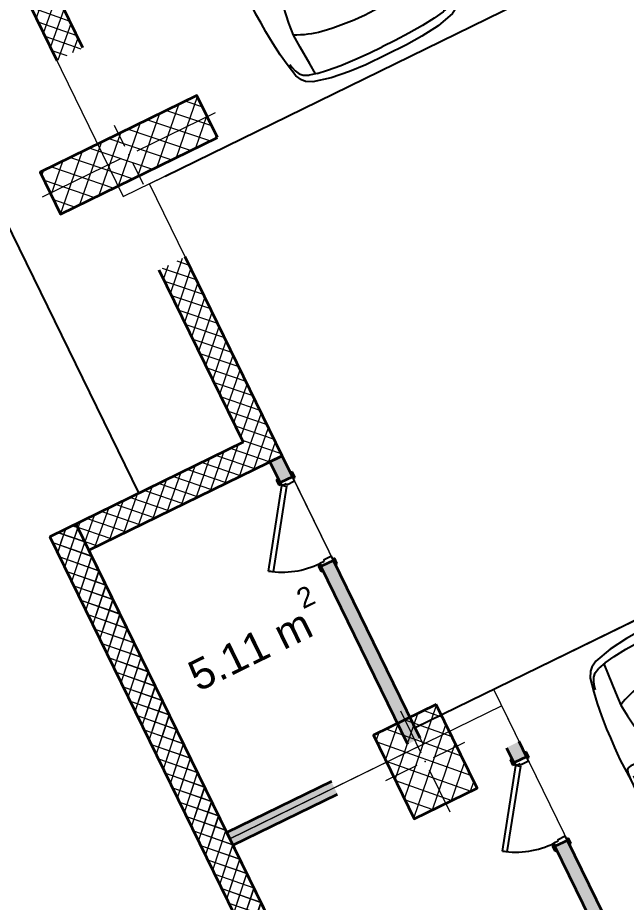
# Model space of a CAD drawing. Header units: metres. Extents: x 7511783 to 7512372, y 4692307 to 4692611.
# Drawn here: x 7511787.13 to 7511792.36, y 4692505.37 to 4692512.97 of the extents above; entities that cross this region are included whole.
import ezdxf

# ---------------------------------------------------------------- set-up
doc = ezdxf.new("R2010")
doc.units = ezdxf.units.M
doc.linetypes.add('Long Dashed', pattern=[793.7499761581423, 476.2499928474427, -317.4999833106997])
doc.layers.get('0').update_dxf_attribs({"lineweight": 0})
doc.layers.add('A - Fill Zone_Pen_No__156', color=7, linetype='Continuous', lineweight=0, true_color=0x54689e)
doc.layers.add('A - Muret_Pen_No__102', color=7, linetype='Continuous', lineweight=0, true_color=0xcccccc)
for name, color, linetype, lineweight in [('A - Muret', 7, 'Continuous', 0), ('A - Muret_Pen_No__101', 252, 'Continuous', 0), ('A - Muret_Pen_No__7', 7, 'Continuous', 0), ('A - Pllaka Themel', 7, 'Continuous', 0), ('A - Pllaka Themel_Pen_No__42', 8, 'Continuous', 0), ('A - Shtyllat', 7, 'Continuous', 0), ('A -Polyline_Pen_No__42', 8, 'Continuous', 0), ('ARCHICAD Doors_Pen_No__42', 8, 'Continuous', 0), ('Interior - Furniture _Pen_No__42', 8, 'Continuous', 0), ('Structural - Bearing', 7, 'Continuous', 0), ('Structural - Bearing_Pen_No__20', 1, 'Continuous', 0), ('Structural - Bearing_Pen_No__21', 7, 'Continuous', 0)]:
    doc.layers.add(name, color=color, linetype=linetype, lineweight=lineweight)
doc.styles.add('GENERATED_STYLE_2', font='arialbd.ttf')
pattern_1 = [(44.99999999999999, (0, 0), (-68.94290863686237, 68.94290863686243), []), (135.0000000000002, (0, 0), (68.94290863686219, 68.94290863686261), [])]
pattern_2 = [(44.99999999999999, (0, 0), (-91.92387818248316, 91.92387818248324), []), (135.0000000000002, (0, 0), (91.92387818248291, 91.92387818248349), [])]

# ---------------------------------------------------------------- blocks, each defined once
blk = doc.blocks.new('Slab_1', base_point=(-1850.000000000003, -20500.83600967443))
at = {"layer": 'A - Pllaka Themel_Pen_No__42', "color": 8, "linetype": 'Continuous', "lineweight": 25, "flags": 128}
blk.add_lwpolyline([(-1850.000000000003, -20500.83600967443), (27400.0000000007, -20500.83534970144), (27400.0000000007, 1500), (-1000, 1500), (-999.9999999999993, -8550.830745419273), (-1850.000000000002, -8550.830745419273)], close=True, dxfattribs=at)
blk = doc.blocks.new('Wall_1', base_point=(-1850.000000000003, -8550.830745419273))
at = {"layer": 'A - Muret_Pen_No__101', "linetype": 'Continuous', "lineweight": 13}
h = blk.add_hatch(dxfattribs=at)
h.set_pattern_fill('CONCRETE_BLOCK', color=252, style=0, pattern_type=2)
h.set_pattern_definition(pattern_1)
h.paths.add_polyline_path([(-1850.000000000003, -8550.830745419273), (-1850.000000000003, -19000.83600967443), (-1600.000000000003, -19000.83600967443), (-1600.000000000003, -8800.830745419273)])
at = {"layer": 'A - Muret_Pen_No__7', "color": 7, "linetype": 'Continuous', "lineweight": 35, "flags": 128}
for points in [[(-1850.000000000003, -8550.830745419273), (-1850.000000000003, -19000.83600967443)], [(-1600.000000000003, -19000.83600967443), (-1600.000000000003, -8800.830745419273)]]:
    blk.add_lwpolyline(points, dxfattribs=at)
blk = doc.blocks.new('Wall_15', base_point=(0, 6.408165399173339e-12))
at = {"layer": 'A - Muret_Pen_No__101', "linetype": 'Continuous', "lineweight": 13}
h = blk.add_hatch(dxfattribs=at)
h.set_pattern_fill('CONCRETE_BLOCK', color=252, style=0, pattern_type=2)
h.set_pattern_definition(pattern_1)
h.paths.add_polyline_path([(-1.570762125364274e-12, -4900.000033771143), (249.9999749009003, -4900.000033771143), (249.9999749009003, -2199.999968968906), (-1.570762125364274e-12, -2199.999968968906)])
h = blk.add_hatch(dxfattribs=at)
h.set_pattern_fill('CONCRETE_BLOCK', color=252, style=0, pattern_type=2)
h.set_pattern_definition(pattern_1)
h.paths.add_polyline_path([(-1.570762125364274e-12, -8550.830750387211), (249.9999950320611, -8800.830745419275), (249.9999950320611, -6899.999994027645), (-1.570762125364274e-12, -6899.999994027645)])
at = {"layer": 'A - Muret_Pen_No__7', "color": 7, "linetype": 'Continuous', "lineweight": 35, "flags": 128}
for points in [[(-4.041334489747706e-13, -2200.000028613108), (-9.00115385673969e-13, -4899.999936311776)], [(249.9999999999991, -4900.000060477718), (249.9999999999996, -2200.000025361618)], [(-1.267509430196488e-12, -6899.999962323701), (-1.570762125364274e-12, -8550.830745419273)], [(249.9999999999984, -8800.830745419275), (249.9999999999987, -6899.999959072212)]]:
    blk.add_lwpolyline(points, dxfattribs=at)
blk = doc.blocks.new('Wall_16', base_point=(-1.570762125364274e-12, -8550.830745419273))
at = {"layer": 'A - Muret_Pen_No__101', "linetype": 'Continuous', "lineweight": 13}
h = blk.add_hatch(dxfattribs=at)
h.set_pattern_fill('CONCRETE_BLOCK', color=252, style=0, pattern_type=2)
h.set_pattern_definition(pattern_1)
h.paths.add_polyline_path([(-1.554312234475219e-12, -8550.830745419273), (-1850.000000000003, -8550.830745419273), (-1600.000000000003, -8800.830745419273), (249.9999999999984, -8800.830745419273)])
at = {"layer": 'A - Muret_Pen_No__7', "color": 7, "linetype": 'Continuous', "lineweight": 35, "flags": 128}
for points in [[(-1.554312234475219e-12, -8550.830745419273), (-1850.000000000003, -8550.830745419273)], [(-1600.000000000003, -8800.830745419273), (249.9999999999984, -8800.830745419273)]]:
    blk.add_lwpolyline(points, dxfattribs=at)
blk = doc.blocks.new('Wall_17', base_point=(-1850.000000000003, -8550.830745419273))
at = {"layer": 'A - Muret_Pen_No__101', "linetype": 'Continuous', "lineweight": 13}
h = blk.add_hatch(dxfattribs=at)
h.set_pattern_fill('CONCRETE_BLOCK', color=252, style=0, pattern_type=2)
h.set_pattern_definition(pattern_1)
h.paths.add_polyline_path([(-1850.000000000003, -8550.830745419273), (-1850.000000000003, -19000.83600967443), (-1600.000000000003, -19000.83600967443), (-1600.000000000003, -8550.830745419273)])
at = {"layer": 'A - Muret_Pen_No__7', "color": 7, "linetype": 'Continuous', "lineweight": 35, "flags": 128}
for points in [[(-1850.000000000003, -8550.830745419273), (-1850.000000000003, -19000.83600967443)], [(-1600.000000000003, -19000.83600967443), (-1600.000000000003, -8550.830745419273)]]:
    blk.add_lwpolyline(points, dxfattribs=at)
blk = doc.blocks.new('Door 22')
at = {"layer": 'ARCHICAD Doors_Pen_No__42', "color": 8, "linetype": 'Continuous', "lineweight": 25}
for p, q in [((-260.3921784050518, 393.9747868736185), (-237.4491209510099, 426.7408686451782)), ((349.0569425459581, -32.76608177155968), (-260.3921784050518, 393.9747868736185)), ((-237.4491209510099, 426.7408686451782), (371.9999999999999, 0)), ((-387, 23.99999999999998), (-437, 23.99999999999998)), ((-437, 23.99999999999998), (-437, 4.99999999999999)), ((-437, 4.99999999999999), (-387, 4.99999999999999)), ((-400, 4.99999999999999), (-437.0000000000001, 4.99999999999999)), ((-400, 4.99999999999999), (-437.0000000000001, 4.99999999999999)), ((-375, 4.99999999999999), (-400, 4.99999999999999)), ((-400, 4.99999999999999), (-400, 0)), ((-400, 0), (-400, 4.99999999999999)), ((-400, 0), (-400, 4.99999999999999)), ((-400, 0), (-375, 0)), ((-372.0000000000001, 0), (-400, 0)), ((-400, 0), (-400, -115)), ((-400, -115), (-400, 0)), ((-400, -115), (-400, 0)), ((-387, 4.99999999999999), (-387, 23.99999999999998)), ((-375, 0), (-375, 4.99999999999999)), ((-372.0000000000001, -40), (-372.0000000000001, 0)), ((371.9999999999999, 0), (349.0569425459581, -32.76608177155968)), ((400, 0), (372.0000000000001, 0)), ((372.0000000000001, 0), (372.0000000000001, -40)), ((400, 4.99999999999999), (375, 4.99999999999999)), ((375, 4.99999999999999), (375, 0)), ((375, 0), (400, 0)), ((437, 23.99999999999998), (387, 23.99999999999998)), ((387, 23.99999999999998), (387, 4.99999999999999)), ((387, 4.99999999999999), (437, 4.99999999999999)), ((400, 0), (400, 4.99999999999999)), ((400, 0), (400, 4.99999999999999)), ((400, 0), (400, 4.99999999999999)), ((400, 4.99999999999999), (437.0000000000001, 4.99999999999999)), ((400, 4.99999999999999), (437.0000000000001, 4.99999999999999)), ((400, -115), (400, 0)), ((400, -115), (400, 0)), ((400, -115), (400, 0)), ((437, 4.99999999999999), (437, 23.99999999999998)), ((-360.0000000000001, -40), (-372.0000000000001, -40)), ((-360.0000000000001, -115), (-360.0000000000001, -40)), ((372.0000000000001, -40), (360.0000000000001, -40)), ((360.0000000000001, -40), (360.0000000000001, -115)), ((-387, -115), (-437, -115)), ((-437, -115), (-437, -134)), ((-400, -115), (-437.0000000000001, -115)), ((-400, -115), (-437.0000000000001, -115)), ((-437, -134), (-387, -134)), ((-400, -115), (-360.0000000000001, -115)), ((-387, -134), (-387, -115)), ((360.0000000000001, -115), (400, -115)), ((437, -115), (387, -115)), ((387, -115), (387, -134)), ((387, -134), (437, -134)), ((400, -115), (437.0000000000001, -115)), ((400, -115), (437.0000000000001, -115)), ((437, -134), (437, -115))]:
    blk.add_line(p, q, dxfattribs=at)
blk.add_arc((371.9999999999999, 0), 744, 145, 180, dxfattribs=at)
blk = doc.blocks.new('Wall_23', base_point=(999.9999999999973, -19000.83664299364))
at = {"layer": 'A - Muret_Pen_No__102', "linetype": 'Continuous', "lineweight": 0, "true_color": 0xcccccc}
for points in [[(879.9999964032554, -11900.83965125988), (879.9999964032554, -12045.66582456024), (999.9999923857845, -12045.66582456024), (999.9999923857845, -11900.83965125988)], [(879.9999964032554, -18600.83751339242), (999.9999923857845, -18600.83751339242), (999.9999923857845, -12845.66586433567), (879.9999964032554, -12845.66586433567)]]:
    blk.add_hatch(color=254, dxfattribs=at).paths.add_polyline_path(points)
at = {"layer": 'A - Muret_Pen_No__7', "color": 7, "linetype": 'Continuous', "lineweight": 35}
for p, q in [((879.9999999999976, -12045.66582180403), (879.9999999999976, -12008.66582180403)), ((884.9999999999976, -12045.66582180403), (879.9999999999976, -12045.66582180403)), ((999.9999999999976, -12045.66582180403), (884.9999999999976, -12045.66582180403)), ((999.9999999999976, -12045.66582180403), (999.9999999999976, -12008.66582180403)), ((879.9999999999976, -12845.66582180403), (879.9999999999976, -12882.66582180403)), ((884.9999999999976, -12845.66582180403), (879.9999999999976, -12845.66582180403)), ((999.9999999999976, -12845.66582180403), (884.9999999999976, -12845.66582180403)), ((999.9999999999976, -12845.66582180403), (999.9999999999976, -12882.66582180403))]:
    blk.add_line(p, q, dxfattribs=at)
at = {"layer": 'A - Muret_Pen_No__7', "color": 7, "linetype": 'Continuous', "lineweight": 35, "flags": 128}
for points in [[(879.9999999999986, -11900.83965125988), (879.9999999999986, -12045.66583411893)], [(999.9999999999986, -12045.66583473693), (999.9999999999986, -11900.83965125988)], [(879.9999999999984, -12845.66577665315), (879.9999999999973, -18600.83751339242)], [(999.9999999999976, -16800.83534970144), (999.9999999999984, -12845.66578068488)], [(999.9999999999973, -18600.83751339242), (999.9999999999976, -16920.83534970144)]]:
    blk.add_lwpolyline(points, dxfattribs=at)
at = {"layer": 'ARCHICAD Doors_Pen_No__42', "color": 8, "linetype": 'Continuous', "lineweight": 25, "zscale": 1000, "rotation": 89.99999999999999}
blk.add_blockref('Door 22', (884.9999999999985, -12445.66582180403), dxfattribs=at)
blk = doc.blocks.new('Wall_24', base_point=(249.9999999999984, -8800.830745419273))
at = {"layer": 'A - Muret_Pen_No__102', "linetype": 'Continuous', "lineweight": 0, "true_color": 0xcccccc}
for points in [[(129.999999999998, -8800.830745419273), (129.999999999998, -9002.560985774975), (249.9999800709711, -9002.560985774975), (249.9999800709711, -8800.830745419273)], [(129.999999999998, -11500.83965125988), (249.9999800709711, -11500.83965125988), (249.9999800709711, -9802.560973614714), (129.999999999998, -9802.560973614714)]]:
    blk.add_hatch(color=254, dxfattribs=at).paths.add_polyline_path(points)
at = {"layer": 'A - Muret_Pen_No__7', "color": 7, "linetype": 'Continuous', "lineweight": 35}
for p, q in [((129.9999999999985, -9002.560988771113), (129.9999999999985, -8965.560988771113)), ((249.9999999999985, -9002.560988771113), (249.9999999999985, -8965.560988771113)), ((134.9999999999985, -9002.560988771113), (129.9999999999985, -9002.560988771113)), ((249.9999999999985, -9002.560988771113), (134.9999999999985, -9002.560988771113)), ((129.9999999999982, -9802.560988771113), (129.9999999999982, -9839.560988771113)), ((134.9999999999982, -9802.560988771113), (129.9999999999982, -9802.560988771113)), ((249.9999999999982, -9802.560988771113), (134.9999999999982, -9802.560988771113)), ((249.9999999999982, -9802.560988771113), (249.9999999999982, -9839.560988771113))]:
    blk.add_line(p, q, dxfattribs=at)
at = {"layer": 'A - Muret_Pen_No__7', "color": 7, "linetype": 'Continuous', "lineweight": 35, "flags": 128}
for points in [[(129.9999999999984, -8800.830745419273), (129.9999999999984, -9002.560985774975)], [(249.9999999999984, -8800.830745419273), (129.9999999999984, -8800.830745419273)], [(249.9999999999984, -9002.560985774975), (249.9999999999984, -8800.830745419273)], [(129.9999999999983, -9802.560973614714), (129.999999999998, -11500.83965125988)], [(249.999999999998, -11500.83965125988), (249.9999999999982, -9802.560973614714)]]:
    blk.add_lwpolyline(points, dxfattribs=at)
at = {"layer": 'ARCHICAD Doors_Pen_No__42', "color": 8, "linetype": 'Continuous', "lineweight": 25, "zscale": 1000, "rotation": 89.99999999999999}
blk.add_blockref('Door 22', (134.9999999999984, -9402.560988771113), dxfattribs=at)
blk = doc.blocks.new('Wall_26', base_point=(-600.0000000000014, -11500.83965125988))
at = {"layer": 'A - Muret_Pen_No__102', "linetype": 'Continuous', "lineweight": 0, "true_color": 0xcccccc}
blk.add_hatch(color=254, dxfattribs=at).paths.add_polyline_path([(-600.0000000000014, -11500.83965125988), (-1600.000000000003, -11500.83965125988), (-1600.000000000003, -11620.83965125988), (-600.0000000000014, -11620.83965125988)])
at = {"layer": 'A - Muret_Pen_No__7', "color": 7, "linetype": 'Continuous', "lineweight": 35, "flags": 128}
for points in [[(-600.0000000000014, -11500.83965125988), (-1600.000000000003, -11500.83965125988)], [(-1600.000000000003, -11500.83965125988), (-1600.000000000003, -11620.83965125988)], [(-1600.000000000003, -11620.83965125988), (-600.0000000000014, -11620.83965125988)]]:
    blk.add_lwpolyline(points, dxfattribs=at)
blk = doc.blocks.new('Column_11', base_point=(-63890.96833503788, 187356.8082144757))
at = {"layer": 'Structural - Bearing', "linetype": 'Continuous', "lineweight": 0, "true_color": 0x000000}
h = blk.add_hatch(dxfattribs=at)
h.set_pattern_fill('CONCRETE_BLOCK', color=18, style=0, pattern_type=2)
h.set_pattern_definition(pattern_2)
h.paths.add_polyline_path([(-63590.96833503788, 187756.8082144758), (-64190.96833503788, 187756.8082144758), (-64190.96833503788, 186956.8082144757), (-63590.96833503788, 186956.8082144757)])
at = {"layer": 'Structural - Bearing_Pen_No__20', "color": 1, "linetype": 'Continuous', "lineweight": 0}
for p, q in [((-63890.96833503788, 187436.8082144758), (-63890.96833503788, 187836.8082144757)), ((-63970.96833503788, 187356.8082144757), (-64270.96833503788, 187356.8082144757)), ((-63810.96833503788, 187356.8082144757), (-63510.96833503788, 187356.8082144757)), ((-63890.96833503788, 187276.8082144757), (-63890.96833503788, 186876.8082144758))]:
    blk.add_line(p, q, dxfattribs=at)
blk.add_point((-63890.96833503788, 187356.8082144757), dxfattribs=at)
at = {"layer": 'Structural - Bearing_Pen_No__21', "color": 7, "linetype": 'Continuous', "lineweight": 35, "flags": 128}
blk.add_lwpolyline([(-63590.96833503788, 187756.8082144758), (-64190.96833503788, 187756.8082144758), (-64190.96833503788, 186956.8082144757), (-63590.96833503788, 186956.8082144757)], close=True, dxfattribs=at)
blk = doc.blocks.new('Column_12', base_point=(-63790.96833503789, 182406.9408084733))
at = {"layer": 'Structural - Bearing', "linetype": 'Continuous', "lineweight": 0, "true_color": 0x000000}
h = blk.add_hatch(dxfattribs=at)
h.set_pattern_fill('CONCRETE_BLOCK', color=18, style=0, pattern_type=2)
h.set_pattern_definition(pattern_2)
h.paths.add_polyline_path([(-63040.96833503789, 182206.9408084733), (-63040.96833503789, 182606.9408084733), (-64540.96833503789, 182606.9408084733), (-64540.96833503789, 182206.9408084733)])
at = {"layer": 'Structural - Bearing_Pen_No__20', "color": 1, "linetype": 'Continuous', "lineweight": 0}
for p, q in [((-63790.96833503789, 182486.9408084733), (-63790.96833503789, 182686.9408084733)), ((-63870.96833503788, 182406.9408084733), (-64620.96833503788, 182406.9408084733)), ((-63710.96833503789, 182406.9408084733), (-62960.96833503789, 182406.9408084733)), ((-63790.96833503789, 182326.9408084733), (-63790.96833503789, 182126.9408084733))]:
    blk.add_line(p, q, dxfattribs=at)
blk.add_point((-63790.96833503789, 182406.9408084733), dxfattribs=at)
at = {"layer": 'Structural - Bearing_Pen_No__21', "color": 7, "linetype": 'Continuous', "lineweight": 35, "flags": 128}
blk.add_lwpolyline([(-63040.96833503789, 182206.9408084733), (-63040.96833503789, 182606.9408084733), (-64540.96833503789, 182606.9408084733), (-64540.96833503789, 182206.9408084733)], close=True, dxfattribs=at)
blk = doc.blocks.new('Car 05 22')
at = {"layer": 'Interior - Furniture _Pen_No__42', "color": 8, "linetype": 'Continuous', "lineweight": 25}
for p, q in [((1961.117547741, 983.2211582230001), (1928.938242309, 983.2211582230001)), ((1928.938242309, 983.2211582230001), (1957.843908175, 858.0544967500001)), ((1996.903176747, 974.9060932166), (1961.117547741, 983.2211582230001)), ((2026.89661068, 945.007687052), (1996.903176747, 974.9060932166)), ((2054.5732194, 897.577022836), (2026.89661068, 945.007687052)), ((-251.752794228, 841.0437339470001), (-372.3345973750002, 830.2299334650002)), ((-168.2198443133, 844.6061713611999), (-251.752794228, 841.0437339470001)), ((-78.35772569479998, 850.6357850930001), (-168.2198443133, 844.6061713611999)), ((-24.036324899, 852.2918850640001), (-78.35772569479998, 850.6357850930001)), ((40.3182760438, 852.333685063), (-24.036324899, 852.2918850640001)), ((230.8030912739, 845.5192631063), (40.3182760438, 852.333685063)), ((138.8862428820001, 832.3883788069999), (165.168377873, 840.2758852750001)), ((165.168377873, 840.2758852750001), (194.733578306, 844.324685204)), ((194.733578306, 844.324685204), (230.803091274, 845.519263106)), ((400.0158099590001, 847.5968063790001), (230.8030912739, 845.5192631063)), ((590.7241636140001, 851.6786068920002), (400.0158099590001, 847.5968063790001)), ((856.5325990199999, 856.1697074550001), (590.7241636140001, 851.6786068920002)), ((1129.8609284, 858.5331077519999), (856.5325990199999, 856.1697074550001)), ((1120.16623076, 836.3248049650001), (1119.51383092, 833.267204581)), ((1120.69723063, 838.160005195), (1120.16623076, 836.3248049650001)), ((1129.8609284, 858.5331077519999), (1120.69723063, 838.160005195)), ((1536.1071561, 860.3802508980001), (1129.8609284, 858.5331077519999)), ((1957.843908175, 858.0544967500001), (1536.1071561, 860.3802508980001)), ((1957.84390817, 858.0544967500001), (1977.22141076, 777.427813481)), ((2067.91700908, 857.6794056350002), (2054.5732194, 897.577022836)), ((2119.91703998, 857.4374531180001), (2067.91700908, 857.6794056350002)), ((2075.28112592, 835.6608695470001), (2067.91700908, 857.6794056350002)), ((2193.165590015, 856.4504063259001), (2119.91703998, 857.4374531180001)), ((2182.27381684, 834.0818412380002), (2193.16559002, 856.4504063260001)), ((2808.01466132, 852.5547640039999), (2193.165590015, 856.4504063259001)), ((2855.7113639, 852.6327640009999), (2808.01466132, 852.5547640039999)), ((2808.01466132, 852.5547640039999), (2876.86636504, 843.3172643940001)), ((2891.44016583, 852.528764005), (2855.7113639, 852.6327640009999)), ((2876.86636504, 843.3172643940001), (2954.16376923, 813.731165643)), ((2922.51356751, 852.0343640259999), (2891.44016583, 852.528764005)), ((2945.17226874, 849.4061641369999), (2922.51356751, 852.0343640259999)), ((2989.61447115, 839.6482645490003), (2945.17226874, 849.4061641369999)), ((3013.55027244, 833.064864827), (2989.61447115, 839.6482645490003)), ((-706.3378894982, 775.7872218095), (-757.6903274910002, 747.022066986)), ((-585.227090103, 801.027979058), (-706.3378894982, 775.7872218095)), ((-664.8727541800001, 760.961322365), (-701.0941271610001, 743.2591195180001)), ((-626.571782751, 772.4860242179999), (-664.8727541800001, 760.961322365)), ((-594.8871138119998, 778.489558035), (-626.571782751, 772.4860242179999)), ((-483.1389679684001, 817.2581826864), (-585.227090103, 801.027979058)), ((-372.3345973750002, 830.2299334650002), (-483.1389679684001, 817.2581826864)), ((124.560977278, 791.396786131), (129.0398444, 820.468777931)), ((125.693926866, 743.8968737240001), (124.560977278, 791.396786131)), ((327.3887276080001, 761.9208956260001), (125.394377448, 756.455747737)), ((129.0398444, 820.468777931), (138.8862428820001, 832.3883788069999)), ((210.873013229, 809.231738788), (418.0703055720001, 816.1926024380002)), ((521.950780327, 764.672895972), (327.3887276080001, 761.9208956260001)), ((355.2943663540001, 762.315609428), (339.1227247570001, 683.1192857359999)), ((373.4006373970001, 762.571715197), (357.2289958010001, 683.375391506)), ((813.6270094460001, 769.327996556), (521.950780327, 764.672895972)), ((1108.59023357, 773.98329714), (813.6270094460001, 769.327996556)), ((1036.25651944, 772.8416796290002), (996.5002997029999, 578.7916468290002)), ((1041.96657906, 578.0240872360001), (1107.56627095, 773.967136299)), ((1173.32542975, 774.8950612010001), (1090.33970038, 577.8925306800002)), ((1115.14443198, 808.9482015290001), (1108.59023357, 773.98329714)), ((1108.59023357, 773.98329714), (1537.61805657, 780.0259473990001)), ((1119.51383092, 833.267204581), (1115.14443198, 808.9482015290001)), ((1162.63563846, 830.4777734580001), (1220.13025657, 829.0713745190002)), ((1220.13025657, 829.0713745190002), (1369.65750367, 831.4890726950001)), ((1537.61805657, 780.0256115210001), (1974.99295641, 786.0764425990001)), ((1939.15395607, 686.22492547), (1995.917261, 777.427813481)), ((1977.22141076, 777.427813481), (2019.59119012, 777.427813481)), ((2000.39650233, 701.5917706940002), (2213.53100788, 762.9814866290001)), ((2019.59119012, 777.427813481), (2044.48611622, 783.069509224)), ((2044.48611622, 783.069509224), (2063.35562216, 792.2740022800001)), ((2063.35562216, 792.2740022800001), (2070.42572439, 799.8521965630001)), ((2068.68333559, 787.696981005), (2065.39356605, 794.4584027669999)), ((2068.68333559, 787.696981005), (2148.02030692, 790.4828861469999)), ((2070.42572439, 799.8521965630001), (2075.2191259, 809.398389361)), ((2075.2191259, 809.398389361), (2075.28112592, 835.6608695470001)), ((2106.51930118, 732.1586113790001), (2148.02030692, 790.4828861469999)), ((2148.02030692, 790.4828861469999), (2166.81146925, 813.8145374840001)), ((2148.02030692, 790.4828861469999), (2205.61920777, 792.204186117)), ((2166.81146925, 813.8145374840001), (2182.27381684, 834.0818412380002)), ((2205.61920777, 792.204186117), (2227.21980808, 791.0038861380001)), ((2226.59190807, 769.8777067159999), (2213.53100788, 762.9814866290001)), ((2213.53100788, 762.9814866290001), (2238.34670825, 752.240186817)), ((2234.36910819, 773.9630864369999), (2226.59190807, 769.8828865080001)), ((2227.21980808, 791.0038861380001), (2232.61990816, 790.0299861550001)), ((2232.61990816, 790.0299861550001), (2237.93539134, 787.287122525)), ((2238.46067648, 776.864360243), (2234.36910819, 773.9630864369999)), ((2240.81890828, 784.0391862600001), (2237.93539134, 787.287122525)), ((2238.46067648, 776.864360243), (2240.85090828, 780.520986322)), ((2240.85090828, 780.520986322), (2240.81890828, 784.0391862600001)), ((2904.11849592, 832.8863289209999), (2905.06820589, 832.837990116)), ((2954.16376923, 813.731165643), (3075.78877375, 774.6896785450001)), ((3154.26138006, 782.5577669589999), (3013.55027244, 833.064864827)), ((3022.47491973, 758.305686711), (3023.66221975, 762.4851866380001)), ((3023.66221975, 762.4851866380001), (3034.64521991, 765.0503865930001)), ((3034.64521991, 765.0503865930001), (3046.93432009, 763.817386614)), ((3046.93432009, 763.817386614), (3060.9451203, 762.9292866300001)), ((3060.9451203, 762.9292866300001), (3089.85712072, 757.3861867269999)), ((3100.48402088, 763.1120866269999), (3075.78877375, 774.6896785450001)), ((3114.13862108, 753.311186799), (3100.48402088, 763.1120866269999)), ((3235.883818752, 747.6101556219), (3154.26138006, 782.5577669589999)), ((-784.8200333720001, 721.8124613509999), (-815.0478655078001, 667.7598955197003)), ((-757.6903274910002, 747.022066986), (-784.8200333720001, 721.8124613509999)), ((-729.425104913, 716.3992494200002), (-750.5770825730001, 669.7773949330001)), ((-701.0941271610001, 743.2591195180001), (-729.425104913, 716.3992494200002)), ((132.4291391170001, 722.8048827370001), (125.693926866, 743.8968737240001)), ((146.670770152, 710.6062742990001), (132.4291391170001, 722.8048827370001)), ((171.252864179, 696.6287725440002), (146.670770152, 710.6062742990001)), ((212.566754139, 676.5412700230003), (171.252864179, 696.6287725440002)), ((2000.39650233, 701.5917706940002), (1730.35620914, 633.8338533080002)), ((2122.04550654, 659.9572884350001), (2293.79610906, 697.650987774)), ((2238.34670825, 752.240186817), (2258.53170854, 739.7174870370001)), ((2258.53170854, 739.7174870370001), (2269.0398087, 731.086787188)), ((2269.0398087, 731.086787188), (2278.83550884, 721.9650873480001)), ((2278.83550884, 721.9650873480001), (2293.79610906, 697.650987774)), ((2293.79610906, 697.650987774), (2317.1870094, 700.7385877199999)), ((2293.79610906, 697.6386630720001), (2293.79610906, 697.650987774)), ((2317.1870094, 700.7385877199999), (2345.74280982, 702.7498876850002)), ((2355.13419975, 639.912801441), (2317.1870094, 700.7385877199999)), ((2345.74280982, 702.7498876850002), (2378.92931031, 702.0184876970001)), ((2410.10490185, 649.1086815510001), (2378.92931031, 702.0184876970001)), ((2378.92931031, 702.0184876970001), (2410.57231077, 694.202887834)), ((2410.57231077, 694.202887834), (2410.58631694, 694.1782473540002)), ((2428.73881104, 681.706188053), (2410.57231077, 694.202887834)), ((2428.73881104, 681.706188053), (2457.25830016, 700.0355353230001)), ((2457.25830016, 700.0355353230001), (2535.4819126, 697.9905877680001)), ((2535.4226126, 697.9916562040003), (2673.21491462, 695.5089878119999)), ((2535.46586986, 697.9894090810001), (2535.4819126, 697.988971943)), ((2673.21491462, 695.5089878119999), (2787.200816290001, 691.4809878819999)), ((2787.200816290001, 691.4809878819999), (2868.41581748, 687.223087957)), ((2868.39588233, 687.2248867100001), (2959.72331881, 678.984388101)), ((2959.72331881, 678.984388101), (2868.41581748, 687.1969879569999)), ((3024.49924208, 753.7186598590001), (3022.47491973, 758.305686711)), ((3037.91041996, 743.452886971), (3024.49924208, 753.7186598590001)), ((3050.61522015, 730.6688871950001), (3037.91041996, 743.452886971)), ((3064.50712035, 714.6457874760001), (3050.61522015, 730.6688871950001)), ((3076.97452053, 697.807687771), (3064.50712035, 714.6457874760001)), ((3100.00912087, 656.556188494), (3076.97452053, 697.807687771)), ((3089.85712072, 757.3861867269999), (3108.43932099, 751.4304868319999)), ((3108.43932099, 751.4304868319999), (3122.8656212, 746.435986919)), ((3122.8656212, 746.435986919), (3114.13862108, 753.311186799)), ((3170.0706946, 726.5554905960001), (3122.8656212, 746.435986919)), ((3211.69204952, 701.0151137130001), (3170.0706946, 726.5554905960001)), ((3254.25934432, 663.1775183300001), (3211.69204952, 701.0151137130001)), ((3269.07948628, 728.3294692490001), (3235.883818752, 747.6101556219)), ((3298.56678787, 705.6390702070001), (3269.07948628, 728.3294692490001)), ((3337.33388997, 663.380671991), (3298.56678787, 705.6390702070001)), ((-815.0478655078001, 667.7598955197003), (-855.0523550635, 511.0116477078998)), ((-768.27197925, 602.2788720830002), (-750.5770825730001, 669.7773949330001)), ((-764.3441764490001, 617.261773195), (-665.7281459970001, 623.9546285630003)), ((-665.7281459970001, 623.9546285630003), (-500.877431885, 634.180288886)), ((-500.877431885, 634.180288886), (-383.0238853850001, 641.9613403830001)), ((-383.0238853850001, 641.9613403830001), (-274.2208861730001, 631.3184000780001)), ((-274.2208861730001, 631.3184000780001), (-56.40485420300001, 600.536895199)), ((266.3151410770001, 654.566867265), (212.566754139, 676.5412700230003)), ((319.490328155, 636.426864989), (266.3151410770001, 654.566867265)), ((392.7088835140001, 617.8124267930001), (319.490328155, 636.426864989)), ((339.1227247570001, 683.1192857359999), (329.5580559370001, 633.867334886)), ((357.2289958010001, 683.375391506), (346.76505809, 629.492778784)), ((474.8166917820001, 607.105387857), (392.7088835140001, 617.8124267930001)), ((1730.35620914, 633.8338533080002), (1562.00595611, 600.5964783840001)), ((1779.61280153, 581.7538898049999), (1952.84760406, 621.338789111)), ((1952.84760406, 621.338789111), (2122.04550654, 659.9572884350001)), ((2379.77420337, 575.387091212), (2355.13301598, 639.9159014410001)), ((2436.02871163, 583.2244924540001), (2410.10490185, 649.1086815510001)), ((2428.77597173, 681.7007453250001), (2428.73881104, 681.706188053)), ((2428.77597173, 681.7007453250001), (2456.66545813, 639.8418234830003)), ((2456.66545813, 639.8418234830003), (2487.23639187, 574.2621729599999)), ((2959.72331881, 678.984388101), (3047.2313201, 666.2002883250001)), ((3047.20992906, 666.2041971140002), (3100.00912087, 656.556188494)), ((3152.92075342, 553.873393456), (3100.00912087, 656.556188494)), ((3301.86726379, 602.8090087200001), (3254.25934432, 663.1775183300001)), ((3374.49419199, 603.583974516), (3337.33388997, 663.380671991)), ((-768.27197925, 602.2788720830002), (-782.764796709, 510.0106247469999)), ((-56.40485420300001, 600.536895199), (145.941775497, 566.5900898169999)), ((145.941775497, 566.5900898169999), (233.261172115, 552.312592089)), ((233.261172115, 552.312592089), (315.3092800730001, 541.359190513)), ((315.2936019620001, 541.3606176840001), (384.2945810830001, 535.0794906230002)), ((384.2815104790001, 535.0803623180001), (454.174320738, 530.4191213629999)), ((521.3449804749999, 601.6186871690002), (474.8166917820001, 607.105387857)), ((569.993568652, 596.838186569), (521.3449804749999, 601.6186871690002)), ((652.59274858, 590.9845858339999), (569.993568652, 596.838186569)), ((772.8388193580001, 584.9903850819999), (652.59274858, 590.9845858339999)), ((907.266686691, 580.298084493), (772.8388193580001, 584.9903850819999)), ((1041.96657906, 578.0240872360001), (907.266686691, 580.298084493)), ((1227.79815085, 577.518695794), (1041.96657906, 578.0240872360001)), ((1316.09897866, 580.475793563), (1227.79815085, 577.518695794)), ((1403.02450604, 584.4121905939999), (1316.09897866, 580.475793563)), ((1483.8761315, 590.1361862749999), (1403.02450604, 584.4121905939999)), ((1562.00595611, 600.5964783840001), (1483.8761315, 590.1361862749999)), ((1510.85529759, 527.5929907539999), (1554.25309822, 533.0576906580002)), ((1554.25309822, 533.0576906580002), (1596.82961355, 540.969674969)), ((1597.28918852, 541.1774857889999), (1596.65116701, 540.8889849259999)), ((1610.72419049, 544.0665862469999), (1779.61280153, 581.7538898049999)), ((2397.33410595, 514.2584815219999), (2379.77250853, 575.3929912130001)), ((2453.63941421, 521.616582688), (2436.02871163, 583.2244924540001)), ((2487.23639187, 574.2621729599999), (2491.79934275, 562.0052962960002)), ((2491.79994982, 562.0052962960002), (2517.90263133, 477.034766618)), ((3189.62073735, 475.569766106), (3152.92075342, 553.873393456)), ((3301.86726379, 602.8090087200001), (3346.01551313, 501.42179807)), ((3418.40079436, 512.743978351), (3374.49419199, 603.583974516)), ((-855.0523550635, 511.0116477078998), (-874.6778528530002, 344.9579771100001)), ((-782.7621654889999, 510.0273763590001), (-794.5333543099999, 390.6265818930001)), ((454.170282107, 530.4193907049998), (526.242583163, 526.2868907769998)), ((526.2331313149999, 526.287307384), (627.7018846490002, 521.814890855)), ((627.6985462070002, 521.8149872519999), (756.75876515, 518.0884218199999)), ((756.75876515, 518.0884218199999), (1322.62824821, 518.052230308)), ((1322.62824821, 518.052230308), (1420.49779626, 521.6528908580001)), ((1420.49066257, 521.652523245), (1466.64156934, 524.030772681)), ((1466.62639694, 524.029990817), (1510.87647584, 527.594696836)), ((2419.31580918, 395.73626267), (2397.33316008, 514.2635815229999)), ((2477.61661773, 401.0764635800001), (2453.63941421, 521.616582688)), ((2517.90263133, 477.034766618), (2537.54372273, 384.081034151)), ((3199.39883308, 466.7584630290001), (3189.62073735, 475.569766106)), ((3220.69886845, 454.3885401880001), (3199.39883308, 466.7584630290001)), ((3346.01551313, 501.42179807), (3374.29746586, 419.557472908)), ((3457.47689648, 393.098483403), (3418.40079436, 512.743978351)), ((-794.5333543099999, 390.6265818930001), (-802.432846809, 258.715288008)), ((2433.73206705, 266.091642182), (2419.31580918, 395.73626267)), ((2493.88922012, 269.050242651), (2477.61661773, 401.0764635800001)), ((2537.54372273, 384.081034151), (2551.45611664, 285.6281997640001)), ((3256.10680826, 439.241753418), (3220.67662376, 454.401458713)), ((3288.39019413, 425.101248479), (3256.10680826, 439.241753418)), ((3319.36158057, 408.4128426500001), (3288.39019413, 425.101248479)), ((3353.46269085, 384.251283776), (3319.36158057, 408.4128426500001)), ((3377.18239213, 359.973484801), (3353.46269085, 384.251283776)), ((3391.09039087, 344.247647689), (3374.29746586, 419.557472908)), ((3468.34279707, 330.9338860280001), (3457.47689648, 393.098483403)), ((-874.6778528530002, 344.9579771100001), (-882.9440546450002, 194.680643518)), ((3321.23357975, 370.497229407), (3320.99727986, 362.132926485)), ((3320.99727986, 362.132926485), (3338.31527228, 276.8564967000001)), ((3324.65427826, 377.297531782), (3321.23357975, 370.497229407)), ((3328.30797666, 379.591332583), (3324.65427826, 377.297531782)), ((3338.46837221, 379.452332535), (3328.30797666, 379.591332583)), ((3363.6407612, 357.8117249760001), (3338.46837221, 379.452332535)), ((3396.66521323, 315.8049103040001), (3363.6407612, 357.8117249760001)), ((3391.09039087, 344.247647689), (3377.18239213, 359.973484801)), ((3408.0703938, 289.3779877820002), (3396.66521323, 315.8049103040001)), ((3474.4914974, 263.721088865), (3468.34279707, 330.9338860280001)), ((-802.432846809, 258.715288008), (-806.813142649, 124.936494209)), ((2441.61713002, 131.955220918), (2433.73181129, 266.093942182)), ((2503.10292147, 133.173421111), (2493.88922012, 269.050242651)), ((2551.45611664, 285.6281997640001), (2559.71041303, 193.693567653)), ((3338.31527228, 276.8564967000001), (3351.88296634, 172.661960307)), ((3408.0703938, 289.3779877820002), (3413.77629411, 267.259988716)), ((3413.77548775, 267.2641933500001), (3418.45445829, 242.866384828)), ((3418.45219437, 242.878189745), (3424.04489467, 200.723791525)), ((3478.33319761, 199.9171915590001), (3474.4914974, 263.721088865)), ((-882.9440546450002, 194.680643518), (-885.376707689, 0)), ((2559.71041303, 193.693567653), (2564.38081099, 101.185635342)), ((3351.88296634, 172.661960307), (3358.34376351, 75.87012649980001)), ((3424.04489467, 200.723791525), (3427.72848251, 152.023715234)), ((3432.36383112, 39.98011396419999), (3427.72848251, 152.023715234)), ((3479.35651311, 164.9481933352), (3478.33319761, 199.9171915590001)), ((3489.51959821, 164.9481933352), (3479.35651311, 164.9481933352)), ((3489.51959821, -164.9481933352), (3489.51959821, 164.9481933352)), ((-806.813142649, 124.936494209), (-808.0470753050001, 0)), ((2444.0197128, -0.02730000432770001), (2441.61701245, 131.957220918)), ((2506.01959488, -3.859767548100002e-13), (2503.10292147, 133.173421111)), ((2564.38081099, 101.185635342), (2566.01761027, -0.006100002130650002)), ((-885.376707689, 0), (-882.9440546450002, -194.680643518)), ((-806.813142649, -124.936494209), (-808.0470753050001, 1.476718538480001e-13)), ((2444.0197128, 0.02730000432710001), (2441.61701245, -131.957220918)), ((2564.38081099, -101.185635342), (2566.01761027, 0.006100002129970001)), ((3353.95786543, 27.8932505984), (3358.34376351, 75.87012649980001)), ((3353.95786543, 27.8932505984), (3353.95786543, -0.7649002671629999)), ((3353.95786543, -27.8932505984), (3353.95786543, 0.7649002671619999)), ((3370.89075802, 11.7411041009), (3370.32315827, -0.7649002671629999)), ((3370.89075802, -11.7411041009), (3370.32315827, 0.7649002671619999)), ((3372.49235732, 23.6550082622), (3370.89075802, 11.7411041009)), ((3376.26728506, 38.993950924), (3372.49235732, 23.6550082622)), ((3381.98685317, 46.5714162664), (3376.26728506, 38.993950924)), ((3386.21005132, 48.3522168884), (3381.98685317, 46.5714162664)), ((3386.21005132, 48.3522168884), (3394.28954778, 48.3522168884)), ((3398.51284593, 46.5714162664), (3394.28954778, 48.3522168884)), ((3404.23226311, 38.99375151340001), (3398.51284593, 46.5714162664)), ((3404.23226311, 38.99375151340001), (3408.00714178, 23.6550082622)), ((3408.00714178, 23.6550082622), (3409.76654101, 8.055102813469999)), ((3409.76654101, 8.055102813469999), (3409.76654101, -4.961309141290002e-13)), ((3431.76949509, 57.3729975776), (3431.76949509, 56.7710829698)), ((3432.04453126, -0.0109000038072), (3432.36383112, 39.98011396419999)), ((3432.04453126, 0.0109000038063), (3432.36383112, -39.98011396419999)), ((2506.01959488, -2.780368116010001e-13), (2503.10292147, -133.173421111)), ((3351.88296634, -172.661960307), (3358.34376351, -75.87012649980001)), ((3353.95786543, -27.8932505984), (3358.34376351, -75.87012649980001)), ((3372.49235732, -23.6550082622), (3370.89075802, -11.7411041009)), ((3376.26728506, -38.993950924), (3372.49235732, -23.6550082622)), ((3381.98685317, -46.5714162664), (3376.26728506, -38.993950924)), ((3386.21005132, -48.3522168884), (3381.98685317, -46.5714162664)), ((3386.21005132, -48.3522168884), (3394.28954778, -48.3522168884)), ((3398.51284593, -46.5714162664), (3394.28954778, -48.3522168884)), ((3404.23226311, -38.99375151340001), (3398.51284593, -46.5714162664)), ((3404.23226311, -38.99375151340001), (3408.00714178, -23.6550082622)), ((3408.00714178, -23.6550082622), (3409.76654101, -8.055102813469999)), ((3409.76654101, -8.055102813469999), (3409.76654101, -3.892295027780001e-13)), ((3432.36383112, -39.98011396419999), (3427.72848251, -152.023715234)), ((3431.76949509, -57.3729975776), (3431.76949509, -56.7710829698)), ((-802.432846809, -258.715288008), (-806.813142649, -124.936494209)), ((2441.61713002, -131.955220918), (2433.73181129, -266.093942182)), ((2503.10292147, -133.173421111), (2493.88922012, -269.050242651)), ((2559.71041303, -193.693567653), (2564.38081099, -101.185635342)), ((-882.9440546450002, -194.680643518), (-874.6778528530002, -344.9579771100001)), ((2551.45611664, -285.6281997640001), (2559.71041303, -193.693567653)), ((3338.31527228, -276.8564967000001), (3351.88296634, -172.661960307)), ((3418.45219437, -242.878189745), (3424.04489467, -200.723791525)), ((3424.04489467, -200.723791525), (3427.72848251, -152.023715234)), ((3474.4914974, -263.721088865), (3478.33319761, -199.9171915590001)), ((3478.33319761, -199.9171915590001), (3479.35651311, -164.9481933352)), ((3479.35651311, -164.9481933352), (3489.51959821, -164.9481933352)), ((-794.5333543099999, -390.6265818930001), (-802.432846809, -258.715288008)), ((2433.73206705, -266.091642182), (2419.31580918, -395.73626267)), ((2493.88922012, -269.050242651), (2477.61661773, -401.0764635800001)), ((2537.54372273, -384.081034151), (2551.45611664, -285.6281997640001)), ((3320.99727986, -362.132926485), (3338.31527228, -276.8564967000001)), ((3408.0703938, -289.3779877820002), (3396.66521323, -315.8049103040001)), ((3408.0703938, -289.3779877820002), (3413.77629411, -267.259988716)), ((3413.77548775, -267.2641933500001), (3418.45445829, -242.866384828)), ((3468.34279707, -330.9338860280001), (3474.4914974, -263.721088865)), ((-874.6778528530002, -344.9579771100001), (-855.0523550635, -511.0116477078998)), ((3321.23357975, -370.497229407), (3320.99727986, -362.132926485)), ((3324.65427826, -377.297531782), (3321.23357975, -370.497229407)), ((3328.30797666, -379.591332583), (3324.65427826, -377.297531782)), ((3338.46837221, -379.452332535), (3328.30797666, -379.591332583)), ((3363.6407612, -357.8117249760001), (3338.46837221, -379.452332535)), ((3377.18239213, -359.973484801), (3353.46269085, -384.251283776)), ((3396.66521323, -315.8049103040001), (3363.6407612, -357.8117249760001)), ((3391.09039087, -344.247647689), (3374.29746586, -419.557472908)), ((3391.09039087, -344.247647689), (3377.18239213, -359.973484801)), ((3457.47689648, -393.098483403), (3468.34279707, -330.9338860280001)), ((-782.7621654889999, -510.0273763590001), (-794.5333543099999, -390.6265818930001)), ((2419.31580918, -395.73626267), (2397.33316008, -514.2635815229999)), ((2477.61661773, -401.0764635800001), (2453.63941421, -521.616582688)), ((2517.90263133, -477.034766618), (2537.54372273, -384.081034151)), ((3220.69886845, -454.3885401880001), (3199.39883308, -466.7584630290001)), ((3256.10680826, -439.241753418), (3220.67662376, -454.401458713)), ((3288.39019413, -425.101248479), (3256.10680826, -439.241753418)), ((3319.36158057, -408.4128426500001), (3288.39019413, -425.101248479)), ((3353.46269085, -384.251283776), (3319.36158057, -408.4128426500001)), ((3346.01551313, -501.42179807), (3374.29746586, -419.557472908)), ((3418.40079436, -512.743978351), (3457.47689648, -393.098483403)), ((-855.0523550635, -511.0116477078998), (-815.0478655078001, -667.7598955197003)), ((-768.27197925, -602.2788720830002), (-782.764796709, -510.0106247469999)), ((384.2815104790001, -535.0803623180001), (454.174320738, -530.4191213629999)), ((454.170282107, -530.4193907049998), (526.242583163, -526.2868907769998)), ((526.2331313149999, -526.287307384), (627.7018846490002, -521.814890855)), ((627.6985462070002, -521.8149872519999), (756.75876515, -518.0884218199999)), ((756.75876515, -518.0884218199999), (1322.62824821, -518.052230308)), ((1322.62824821, -518.052230308), (1420.49779626, -521.6528908580001)), ((1420.49066257, -521.652523245), (1466.64156934, -524.030772681)), ((1466.62639694, -524.029990817), (1510.87647584, -527.594696836)), ((1510.85529759, -527.5929907539999), (1554.25309822, -533.0576906580002)), ((2397.33410595, -514.2584815219999), (2379.77250853, -575.3929912130001)), ((2453.63941421, -521.616582688), (2436.02871163, -583.2244924540001)), ((2491.79994982, -562.0052962960002), (2517.90263133, -477.034766618)), ((3189.62073735, -475.569766106), (3152.92075342, -553.873393456)), ((3199.39883308, -466.7584630290001), (3189.62073735, -475.569766106)), ((3301.86726379, -602.8090087200001), (3346.01551313, -501.42179807)), ((3374.49419199, -603.583974516), (3418.40079436, -512.743978351)), ((-768.27197925, -602.2788720830002), (-750.5770825730001, -669.7773949330001)), ((-274.2208861730001, -631.3184000780001), (-56.40485420300001, -600.536895199)), ((-56.40485420300001, -600.536895199), (145.941775497, -566.5900898169999)), ((145.941775497, -566.5900898169999), (233.261172115, -552.312592089)), ((233.261172115, -552.312592089), (315.3092800730001, -541.359190513)), ((315.2936019620001, -541.3606176840001), (384.2945810830001, -535.0794906230002)), ((474.8166917820001, -607.105387857), (392.7088835140001, -617.8124267930001)), ((521.3449804749999, -601.6186871690002), (474.8166917820001, -607.105387857)), ((569.993568652, -596.838186569), (521.3449804749999, -601.6186871690002)), ((652.59274858, -590.9845858339999), (569.993568652, -596.838186569)), ((772.8388193580001, -584.9903850819999), (652.59274858, -590.9845858339999)), ((907.266686691, -580.298084493), (772.8388193580001, -584.9903850819999)), ((1041.96657906, -578.0240872360001), (907.266686691, -580.298084493)), ((1036.25651944, -772.8416796290002), (996.5002997029999, -578.7916468290002)), ((1227.79815085, -577.518695794), (1041.96657906, -578.0240872360001)), ((1041.96657906, -578.0240872360001), (1107.56627095, -773.967136299)), ((1173.32542975, -774.8950612010001), (1090.33970038, -577.8925306800002)), ((1316.09897866, -580.475793563), (1227.79815085, -577.518695794)), ((1403.02450604, -584.4121905939999), (1316.09897866, -580.475793563)), ((1483.8761315, -590.1361862749999), (1403.02450604, -584.4121905939999)), ((1562.00595611, -600.5964783840001), (1483.8761315, -590.1361862749999)), ((1554.25309822, -533.0576906580002), (1596.82961355, -540.969674969)), ((1730.35620914, -633.8338533080002), (1562.00595611, -600.5964783840001)), ((1597.28918852, -541.1774857889999), (1596.65116701, -540.8889849259999)), ((1610.72419049, -544.0665862469999), (1779.61280153, -581.7538898049999)), ((1779.61280153, -581.7538898049999), (1952.84760406, -621.338789111)), ((2379.77420337, -575.387091212), (2355.13301598, -639.9159014410001)), ((2436.02871163, -583.2244924540001), (2410.10490185, -649.1086815510001)), ((2456.66545813, -639.8418234830003), (2487.23639187, -574.2621729599999)), ((2487.23639187, -574.2621729599999), (2491.79934275, -562.0052962960002)), ((3152.92075342, -553.873393456), (3100.00912087, -656.556188494)), ((3301.86726379, -602.8090087200001), (3254.25934432, -663.1775183300001)), ((3337.33388997, -663.380671991), (3374.49419199, -603.583974516)), ((-815.0478655078001, -667.7598955197003), (-784.8200333720001, -721.8124613509999)), ((-764.3441764490001, -617.261773195), (-665.7281459970001, -623.9546285630003)), ((-729.425104913, -716.3992494200002), (-750.5770825730001, -669.7773949330001)), ((-665.7281459970001, -623.9546285630003), (-500.877431885, -634.180288886)), ((-500.877431885, -634.180288886), (-383.0238853850001, -641.9613403830001)), ((-383.0238853850001, -641.9613403830001), (-274.2208861730001, -631.3184000780001)), ((212.566754139, -676.5412700230003), (171.252864179, -696.6287725440002)), ((266.3151410770001, -654.566867265), (212.566754139, -676.5412700230003)), ((319.490328155, -636.426864989), (266.3151410770001, -654.566867265)), ((392.7088835140001, -617.8124267930001), (319.490328155, -636.426864989)), ((339.1227247570001, -683.1192857359999), (329.5580559370001, -633.867334886)), ((355.2943663540001, -762.315609428), (339.1227247570001, -683.1192857359999)), ((357.2289958010001, -683.375391506), (346.76505809, -629.492778784)), ((373.4006373970001, -762.571715197), (357.2289958010001, -683.375391506)), ((2000.39650233, -701.5917706940002), (1730.35620914, -633.8338533080002)), ((1952.84760406, -621.338789111), (2122.04550654, -659.9572884350001)), ((2122.04550654, -659.9572884350001), (2293.79610906, -697.650987774)), ((2355.13419975, -639.912801441), (2317.1870094, -700.7385877199999)), ((2410.10490185, -649.1086815510001), (2378.92931031, -702.0184876970001)), ((2428.73881104, -681.706188053), (2410.57231077, -694.202887834)), ((2428.77597173, -681.7007453250001), (2428.73881104, -681.706188053)), ((2428.73881104, -681.706188053), (2457.25830016, -700.0355353230001)), ((2428.77597173, -681.7007453250001), (2456.66545813, -639.8418234830003)), ((2868.39588233, -687.2248867100001), (2959.72331881, -678.984388101)), ((2959.72331881, -678.984388101), (2868.41581748, -687.1969879569999)), ((2959.72331881, -678.984388101), (3047.2313201, -666.2002883250001)), ((3047.20992906, -666.2041971140002), (3100.00912087, -656.556188494)), ((3100.00912087, -656.556188494), (3076.97452053, -697.807687771)), ((3254.25934432, -663.1775183300001), (3211.69204952, -701.0151137130001)), ((3298.56678787, -705.6390702070001), (3337.33388997, -663.380671991)), ((-784.8200333720001, -721.8124613509999), (-757.6903274910002, -747.022066986)), ((-757.6903274910002, -747.022066986), (-706.3378894982, -775.7872218095)), ((-701.0941271610001, -743.2591195180001), (-729.425104913, -716.3992494200002)), ((-664.8727541800001, -760.961322365), (-701.0941271610001, -743.2591195180001)), ((125.693926866, -743.8968737240001), (124.560977278, -791.396786131)), ((327.3887276080001, -761.9208956260001), (125.394377448, -756.455747737)), ((132.4291391170001, -722.8048827370001), (125.693926866, -743.8968737240001)), ((146.670770152, -710.6062742990001), (132.4291391170001, -722.8048827370001)), ((171.252864179, -696.6287725440002), (146.670770152, -710.6062742990001)), ((1939.15395607, -686.22492547), (1995.917261, -777.427813481)), ((2000.39650233, -701.5917706940002), (2213.53100788, -762.9814866290001)), ((2106.51930118, -732.1586113790001), (2148.02030692, -790.4828861469999)), ((2213.53100788, -762.9814866290001), (2238.34670825, -752.240186817)), ((2238.34670825, -752.240186817), (2258.53170854, -739.7174870370001)), ((2258.53170854, -739.7174870370001), (2269.0398087, -731.086787188)), ((2269.0398087, -731.086787188), (2278.83550884, -721.9650873480001)), ((2278.83550884, -721.9650873480001), (2293.79610906, -697.650987774)), ((2293.79610906, -697.6386630720001), (2293.79610906, -697.650987774)), ((2293.79610906, -697.650987774), (2317.1870094, -700.7385877199999)), ((2317.1870094, -700.7385877199999), (2345.74280982, -702.7498876850002)), ((2345.74280982, -702.7498876850002), (2378.92931031, -702.0184876970001)), ((2378.92931031, -702.0184876970001), (2410.57231077, -694.202887834)), ((2410.57231077, -694.202887834), (2410.58631694, -694.1782473540002)), ((2457.25830016, -700.0355353230001), (2535.4819126, -697.9905877680001)), ((2535.4226126, -697.9916562040003), (2673.21491462, -695.5089878119999)), ((2535.46586986, -697.9894090810001), (2535.4819126, -697.988971943)), ((2673.21491462, -695.5089878119999), (2787.200816290001, -691.4809878819999)), ((2787.200816290001, -691.4809878819999), (2868.41581748, -687.223087957)), ((3024.49924208, -753.7186598590001), (3022.47491973, -758.305686711)), ((3022.47491973, -758.305686711), (3023.66221975, -762.4851866380001)), ((3037.91041996, -743.452886971), (3024.49924208, -753.7186598590001)), ((3050.61522015, -730.6688871950001), (3037.91041996, -743.452886971)), ((3064.50712035, -714.6457874760001), (3050.61522015, -730.6688871950001)), ((3060.9451203, -762.9292866300001), (3089.85712072, -757.3861867269999)), ((3076.97452053, -697.807687771), (3064.50712035, -714.6457874760001)), ((3089.85712072, -757.3861867269999), (3108.43932099, -751.4304868319999)), ((3114.13862108, -753.311186799), (3100.48402088, -763.1120866269999)), ((3108.43932099, -751.4304868319999), (3122.8656212, -746.435986919)), ((3122.8656212, -746.435986919), (3114.13862108, -753.311186799)), ((3170.0706946, -726.5554905960001), (3122.8656212, -746.435986919)), ((3154.26138006, -782.5577669589999), (3235.883818752, -747.6101556219)), ((3211.69204952, -701.0151137130001), (3170.0706946, -726.5554905960001)), ((3235.883818752, -747.6101556219), (3269.07948628, -728.3294692490001)), ((3269.07948628, -728.3294692490001), (3298.56678787, -705.6390702070001)), ((-706.3378894982, -775.7872218095), (-585.227090103, -801.027979058)), ((-626.571782751, -772.4860242179999), (-664.8727541800001, -760.961322365)), ((-594.8871138119998, -778.489558035), (-626.571782751, -772.4860242179999)), ((-585.227090103, -801.027979058), (-483.149337101, -817.2569687829999)), ((-483.149337101, -817.2569687829999), (-372.3345973750002, -830.2299334650002)), ((-372.3345973750002, -830.2299334650002), (-251.752794228, -841.0437339470001)), ((124.560977278, -791.396786131), (129.0398444, -820.468777931)), ((129.0398444, -820.468777931), (138.8862428820001, -832.3883788069999)), ((138.8862428820001, -832.3883788069999), (165.168377873, -840.2758852750001)), ((210.873013229, -809.231738788), (418.0703055720001, -816.1926024380002)), ((521.950780327, -764.672895972), (327.3887276080001, -761.9208956260001)), ((813.6270094460001, -769.327996556), (521.950780327, -764.672895972)), ((1108.59023357, -773.98329714), (813.6270094460001, -769.327996556)), ((1108.59023357, -773.98329714), (1537.61805657, -780.0259473990001)), ((1115.14443198, -808.9482015290001), (1108.59023357, -773.98329714)), ((1119.51383092, -833.267204581), (1115.14443198, -808.9482015290001)), ((1120.16623076, -836.3248049650001), (1119.51383092, -833.267204581)), ((1162.63563846, -830.4777734580001), (1220.13025657, -829.0713745190002)), ((1220.13025657, -829.0713745190002), (1369.65750367, -831.4890726950001)), ((1537.61805657, -780.0256115210001), (1974.99295641, -786.0764425990001)), ((1957.84390817, -858.0544967500001), (1977.22141076, -777.427813481)), ((1977.22141076, -777.427813481), (2019.59119012, -777.427813481)), ((2019.59119012, -777.427813481), (2044.48611622, -783.069509224)), ((2044.48611622, -783.069509224), (2063.35562216, -792.2740022800001)), ((2063.35562216, -792.2740022800001), (2070.42572439, -799.8521965630001)), ((2068.68333559, -787.696981005), (2065.39356605, -794.4584027669999)), ((2075.28112592, -835.6608695470001), (2067.91700908, -857.6794056350002)), ((2068.68333559, -787.696981005), (2148.02030692, -790.4828861469999)), ((2070.42572439, -799.8521965630001), (2075.2191259, -809.398389361)), ((2075.2191259, -809.398389361), (2075.28112592, -835.6608695470001)), ((2148.02030692, -790.4828861469999), (2166.81146925, -813.8145374840001)), ((2148.02030692, -790.4828861469999), (2205.61920777, -792.204186117)), ((2166.81146925, -813.8145374840001), (2182.27381684, -834.0818412380002)), ((2182.27381684, -834.0818412380002), (2193.16559002, -856.4504063260001)), ((2205.61920777, -792.204186117), (2227.21980808, -791.0038861380001)), ((2226.59190807, -769.8777067159999), (2213.53100788, -762.9814866290001)), ((2234.36910819, -773.9630864369999), (2226.59190807, -769.8828865080001)), ((2227.21980808, -791.0038861380001), (2232.61990816, -790.0299861550001)), ((2232.61990816, -790.0299861550001), (2237.93539134, -787.287122525)), ((2238.46067648, -776.864360243), (2234.36910819, -773.9630864369999)), ((2240.81890828, -784.0391862600001), (2237.93539134, -787.287122525)), ((2238.46067648, -776.864360243), (2240.85090828, -780.520986322)), ((2240.85090828, -780.520986322), (2240.81890828, -784.0391862600001)), ((2876.86636504, -843.3172643940001), (2954.16376923, -813.731165643)), ((2954.16376923, -813.731165643), (3075.78877375, -774.6896785450001)), ((2989.61447115, -839.6482645490003), (3013.55027244, -833.064864827)), ((3013.55027244, -833.064864827), (3154.26138006, -782.5577669589999)), ((3023.66221975, -762.4851866380001), (3034.64521991, -765.0503865930001)), ((3034.64521991, -765.0503865930001), (3046.93432009, -763.817386614)), ((3046.93432009, -763.817386614), (3060.9451203, -762.9292866300001)), ((3100.48402088, -763.1120866269999), (3075.78877375, -774.6896785450001)), ((-251.752794228, -841.0437339470001), (-168.2198443133, -844.6061713611999)), ((-168.2198443133, -844.6061713611999), (-78.35772569479998, -850.6357850930001)), ((-78.35772569479998, -850.6357850930001), (-24.036324899, -852.2918850640001)), ((-24.036324899, -852.2918850640001), (40.3182760438, -852.333685063)), ((40.3182760438, -852.333685063), (230.8030912739, -845.5192631063)), ((165.168377873, -840.2758852750001), (194.733578306, -844.324685204)), ((194.733578306, -844.324685204), (230.803091274, -845.519263106)), ((230.8030912739, -845.5192631063), (400.0158099590001, -847.5968063790001)), ((400.0158099590001, -847.5968063790001), (590.7241636140001, -851.6786068920002)), ((590.7241636140001, -851.6786068920002), (856.5325990199999, -856.1697074550001)), ((856.5325990199999, -856.1697074550001), (1129.8609284, -858.5331077519999)), ((1120.69723063, -838.160005195), (1120.16623076, -836.3248049650001)), ((1129.8609284, -858.5331077519999), (1120.69723063, -838.160005195)), ((1129.8609284, -858.5331077519999), (1536.1071561, -860.3802508980001)), ((1536.1071561, -860.3802508980001), (1957.84390817, -858.0544967500001)), ((1957.84390817, -858.0544967500001), (1928.938242309, -983.2211582230001)), ((2026.89661068, -945.007687052), (2054.5732194, -897.577022836)), ((2054.5732194, -897.577022836), (2067.917009081, -857.6794056350002)), ((2067.917009081, -857.6794056350002), (2119.91703998, -857.4374531180001)), ((2119.91703998, -857.4374531180001), (2193.165590015, -856.4504063259001)), ((2193.165590015, -856.4504063259001), (2808.01466132, -852.5547640039999)), ((2808.01466132, -852.5547640039999), (2876.86636504, -843.3172643940001)), ((2808.01466132, -852.5547640039999), (2855.7113639, -852.6327640009999)), ((2855.7113639, -852.6327640009999), (2891.44016583, -852.528764005)), ((2891.44016583, -852.528764005), (2922.51356751, -852.0343640259999)), ((2922.51356751, -852.0343640259999), (2945.17226874, -849.4061641369999)), ((2945.17226874, -849.4061641369999), (2989.61447115, -839.6482645490003)), ((1928.938242309, -983.2211582230001), (1961.117547741, -983.2211582230001)), ((1961.117547741, -983.2211582230001), (1996.903176747, -974.9060932166)), ((1996.903176747, -974.9060932166), (2026.89661068, -945.007687052))]:
    blk.add_line(p, q, dxfattribs=at)
for centre, radius, start, end in [((492.8743121958001, 217.6762888661), 973.2499460396, 154.1544541405, 170.9117329646), ((1649.811844864, 0), 1520.416064058, 158.6992078, 201.3007921999999), ((-1245.217819199, 0), 2907.303426369, 349.2141992177, 10.78580078235001), ((1856.361619248, -1.736472437242), 2353.963924674, 170.8803955853, 189.9222862500999), ((492.8743121958001, -217.6762888661), 973.2499460396, 191.230533967, 205.8455458595)]:
    blk.add_arc(centre, radius, start, end, dxfattribs=at)

msp = doc.modelspace()

# ---------------------------------------------------------------- linework, layer by layer
for points in [[(7511814.940718854, 4692518.795811849), (7511807.191654527, 4692515.008645863), (7511808.607725294, 4692512.111169619), (7511806.855762871, 4692511.254940762), (7511808.776787491, 4692507.324259242), (7511805.767005966, 4692505.85330201), (7511803.450798807, 4692510.592581552), (7511801.878524876, 4692509.824171057), (7511800.857636956, 4692511.913048651), (7511798.858602958, 4692510.936069594), (7511802.195699201, 4692504.107910081), (7511797.757394506, 4692501.938797029), (7511794.420298262, 4692508.766956542), (7511790.548012194, 4692506.874471273), (7511788.264366306, 4692511.547125959), (7511812.657073273, 4692523.468465906), (7511814.940718854, 4692518.795811849)], [(7511785.317387125, 4692517.00769495), (7511788.039755734, 4692511.437353025), (7511792.037823728, 4692513.391311139), (7511789.31545512, 4692518.961653064), (7511785.317387125, 4692517.00769495)], [(7511788.956148394, 4692505.918401471), (7511790.618266561, 4692506.730721142), (7511790.548011881, 4692506.874471914), (7511789.406369529, 4692509.210429742), (7511787.744251362, 4692508.398110071), (7511788.956148394, 4692505.918401471)], [(7511794.558938948, 4692500.375632917), (7511797.757393343, 4692501.938799407), (7511794.420297956, 4692508.76695717), (7511791.22184356, 4692507.203790679), (7511794.558938948, 4692500.375632917)], [(7511788.956148394, 4692505.918401471), (7511792.222989108, 4692499.233994467), (7511794.558938948, 4692500.375632917), (7511791.292098234, 4692507.06003992), (7511788.956148394, 4692505.918401471)]]:
    msp.add_lwpolyline(points, close=True)
at = {"layer": 'A -Polyline_Pen_No__42', "color": 8, "linetype": 'Long Dashed', "lineweight": 25}
for points in [[(7511788.399132632, 4692511.61298971), (7511812.297696374, 4692523.292829222)], [(7511790.548011876, 4692506.874471895), (7511794.060921057, 4692508.591320486)]]:
    msp.add_lwpolyline(points, dxfattribs=at)

# ---------------------------------------------------------------- block references
at = {"layer": 'A - Muret', "color": 7, "lineweight": 35, "xscale": 0.001, "yscale": 0.001, "zscale": 0.001, "rotation": 26.04594307934832}
for name, p in [('Wall_15', (7511785.317387125, 4692517.00769495)), ('Wall_16', (7511789.071986027, 4692509.32526737)), ('Wall_24', (7511789.406369517, 4692509.210429736)), ('Wall_1', (7511787.409867872, 4692508.512947705)), ('Wall_17', (7511787.409867872, 4692508.512947705)), ('Wall_23', (7511794.558939243, 4692500.375632312)), ('Wall_26', (7511789.828245138, 4692506.411399717))]:
    msp.add_blockref(name, p, dxfattribs=at)
at = {"layer": 'A - Pllaka Themel', "color": 8, "linetype": 'Continuous', "lineweight": 25, "xscale": 0.001, "yscale": 0.001, "zscale": 0.001, "rotation": 26.04594307934832}
msp.add_blockref('Slab_1', (7511792.65701613, 4692497.776558136), dxfattribs=at)
at = {"layer": 'A - Shtyllat', "color": 7, "lineweight": 35, "xscale": 0.001, "yscale": 0.001, "zscale": 0.001, "rotation": 26.04594307934832}
for name, p in [('Column_12', (7511788.087716669, 4692511.794704041)), ('Column_11', (7511790.634817277, 4692506.582984637))]:
    msp.add_blockref(name, p, dxfattribs=at)
at = {"layer": 'Interior - Furniture _Pen_No__42', "color": 8, "linetype": 'Continuous', "lineweight": 25, "yscale": 0.001, "rotation": 296.0459430793483}
for p, xscale in [((7511789.910560716, 4692513.448424607), -0.001), ((7511793.059547786, 4692507.005162424), 0.001)]:
    msp.add_blockref('Car 05 22', p, dxfattribs=dict(at, xscale=xscale))

# ---------------------------------------------------------------- texts
at = {"layer": 'A - Fill Zone_Pen_No__156', "color": 165, "lineweight": 20, "true_color": 0x54689e, "insert": (7511788.686044521, 4692507.176305455), "char_height": 0.2625, "attachment_point": 7, "rotation": 26.045943079348323, "style": 'GENERATED_STYLE_2'}
msp.add_mtext('{\\fArial|b0|i0|c0|p34;5.11 m{\\H0.66x;\\S2^  ;}}', dxfattribs=at)

doc.saveas('drawing.dxf')
